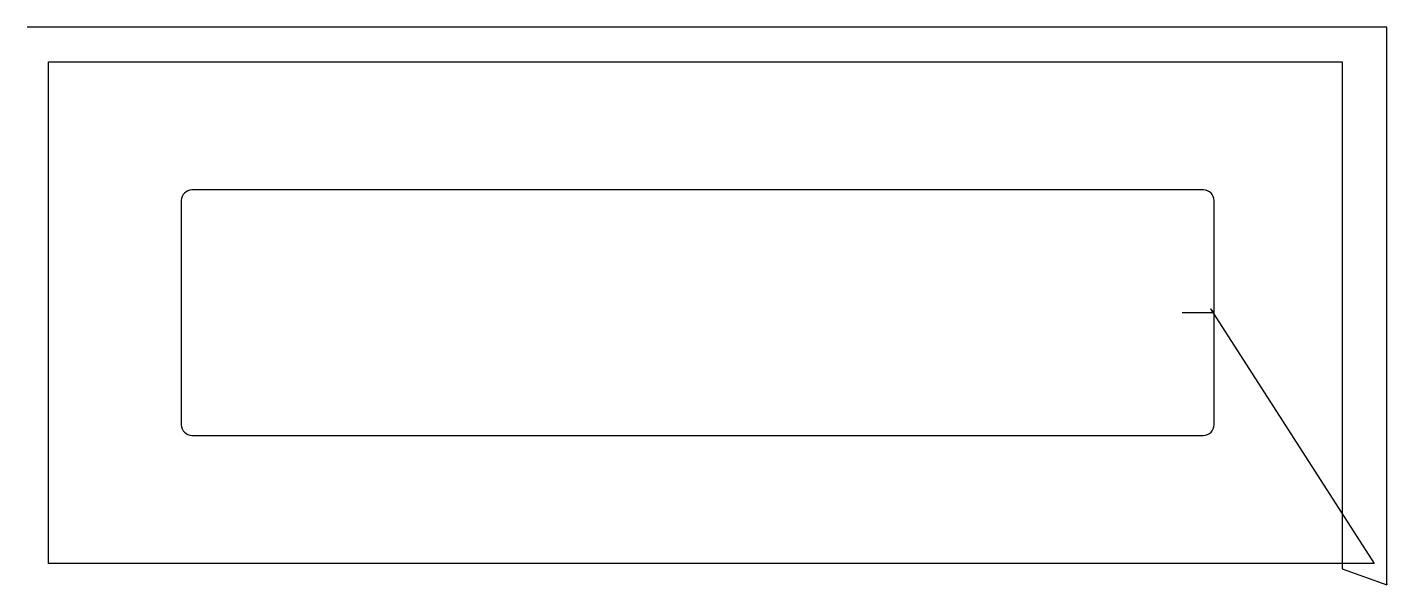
# Model space of a CAD drawing. Header units: metres. Extents: x 0 to 1274, y 0 to 522.
import ezdxf

# ---------------------------------------------------------------- set-up
doc = ezdxf.new("R2010")
doc.units = ezdxf.units.M

msp = doc.modelspace()

# ---------------------------------------------------------------- linework, layer by layer
at = {"layer": 'TOOL_0'}
for p, q in [((1, 522.49), (0, 522.49)), ((1273.779, 522.49), (1, 522.49)), ((1273.779, 1), (1273.779, 522.49)), ((20, 20.001), (20, 490.001)), ((20, 490.001), (1232, 490.001)), ((1232, 490.001), (1232, 20.001)), ((1102, 370.001), (154.4, 370.001)), ((144.4, 360.001), (144.4, 150.001)), ((1112, 255.001), (1112, 360.001)), ((1082, 255.001), (1112, 255.001)), ((1112, 255.001), (1108.464, 258.537)), ((1108.464, 258.537), (1262, 20.001)), ((1112, 150.001), (1112, 255.001)), ((154.4, 140.001), (1102, 140.001)), ((1232, 20.001), (20, 20.001)), ((1262, 20.001), (1232, 20.001)), ((1232, 20.001), (1232, 15.001)), ((1232, 15.001), (1273.779, 0)), ((1273.779, 0), (1273.779, 1)), ((1273.779, 1), (1273.779, 0)), ((1273.779, 0), (1273.779, 1))]:
    msp.add_line(p, q, dxfattribs=at)
for centre, start, end in [((154.4, 360.001), 90, 180), ((1102, 360.001), 0, 90), ((154.4, 150.001), 180, 270), ((1102, 150.001), 270, 0)]:
    msp.add_arc(centre, 10, start, end, dxfattribs=at)

doc.saveas('drawing.dxf')
